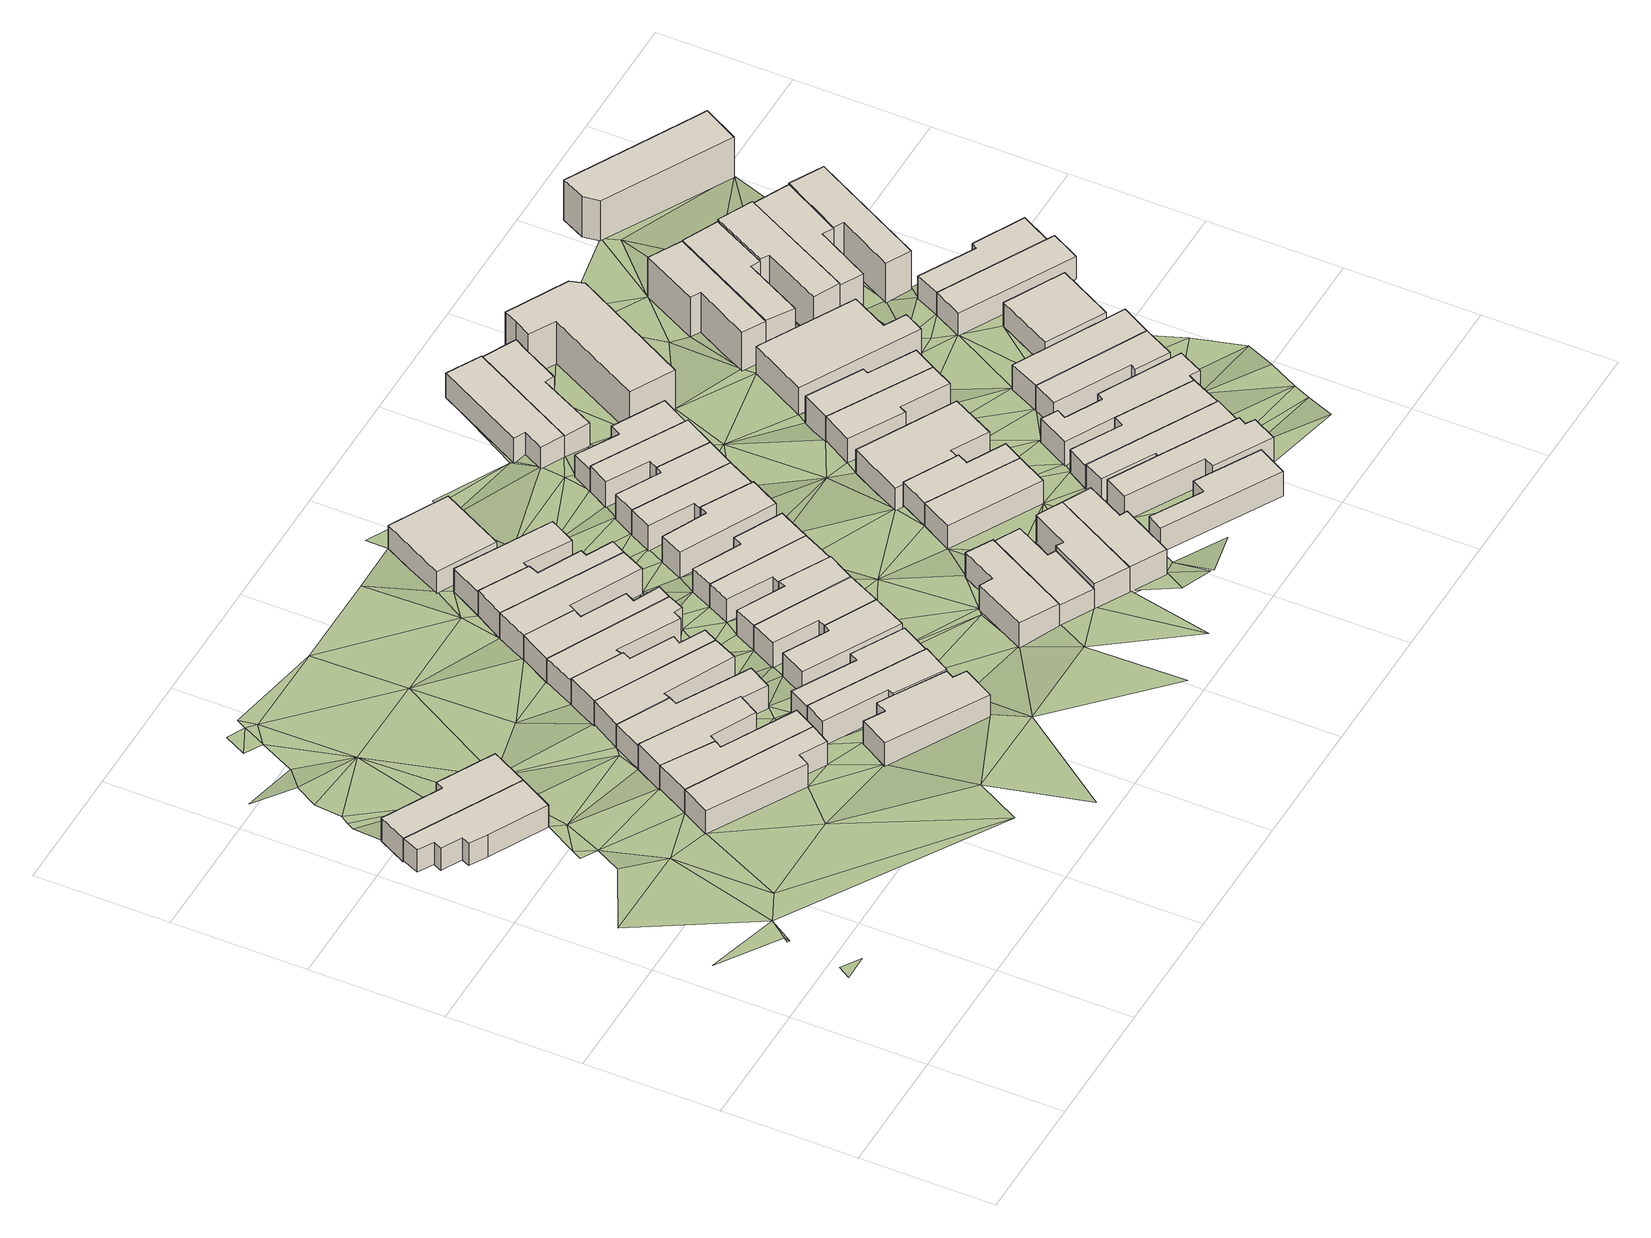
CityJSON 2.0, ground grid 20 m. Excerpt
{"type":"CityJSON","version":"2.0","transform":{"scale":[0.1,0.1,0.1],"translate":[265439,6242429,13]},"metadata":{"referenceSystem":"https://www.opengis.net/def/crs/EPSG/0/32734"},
"CityObjects":{
"building1":{"type":"Building","attributes":{"address":"84 Fenton Road Salt River Cape Town","building":"house","building:levels":"1","footprint":{"type":"Polygon"},"plus_code":"CQXFX8XJ+XQX","ground_height":16.1,"building_height":4.1,"roof_height":20.2},"geometry":[{"type":"Solid","lod":"1","boundaries":[[[[0,1,2,3]],[[1,4,5,2]],[[4,6,7,5]],[[6,8,9,7]],[[8,10,11,9]],[[10,12,13,11]],[[12,14,15,13]],[[14,16,17,15]],[[16,0,3,17]],[[3,2,5,7,9,11,13,15,17]],[[16,14,12,10,8,6,4,1,0]]]]}]},
"building2":{"type":"Building","attributes":{"address":"82 Fenton Road Salt River Cape Town","building":"house","building:levels":"1","footprint":{"type":"Polygon"},"plus_code":"CQXGXQXH+X2R","ground_height":16.1,"building_height":4.1,"roof_height":20.2},"geometry":[{"type":"Solid","lod":"1","boundaries":[[[[18,19,20,2]],[[19,21,22,20]],[[21,23,24,22]],[[23,25,26,24]],[[25,27,5,26]],[[27,18,2,5]],[[2,20,22,24,26,5]],[[27,25,23,21,19,18]]]]}]},
"building3":{"type":"Building","attributes":{"address":"87 Fenton Road Salt River Cape Town","building":"house","building:levels":"1","footprint":{"type":"Polygon"},"plus_code":"CRXJXMXW+XHW","ground_height":16.64,"building_height":4.1,"roof_height":20.74},"geometry":[{"type":"Solid","lod":"1","boundaries":[[[[28,29,30,31]],[[29,32,33,30]],[[32,34,35,33]],[[34,36,37,35]],[[36,38,39,37]],[[38,28,31,39]],[[31,30,33,35,37,39]],[[38,36,34,32,29,28]]]]}]},
"building4":{"type":"Building","attributes":{"address":"85 Fenton Road Salt River Cape Town","building":"house","building:levels":"1","footprint":{"type":"Polygon"},"plus_code":"CRXQXGXM+XCW","ground_height":16.64,"building_height":4.1,"roof_height":20.74},"geometry":[{"type":"Solid","lod":"1","boundaries":[[[[29,28,31,30]],[[28,40,41,31]],[[40,42,43,41]],[[42,44,45,43]],[[44,46,47,45]],[[46,29,30,47]],[[30,31,41,43,45,47]],[[46,44,42,40,28,29]]]]}]},
"building5":{"type":"Building","attributes":{"address":"83 Fenton Road Salt River Cape Town","building":"house","building:levels":"1","footprint":{"type":"Polygon"},"plus_code":"CRXQXMXQ+XQX","ground_height":16.64,"building_height":4.1,"roof_height":20.74},"geometry":[{"type":"Solid","lod":"1","boundaries":[[[[48,49,45,47]],[[49,50,51,45]],[[50,52,53,51]],[[52,54,55,56,53]],[[54,57,58,59,56,55]],[[57,48,47,59,58]],[[47,45,51,53,56,59]],[[57,54,52,50,49,48]]]]}]},
"building6":{"type":"Building","attributes":{"address":"81 Fenton Road Salt River Cape Town","building":"house","building:levels":"1","footprint":{"type":"Polygon"},"plus_code":"CVX2XHX9+XVW","ground_height":16.22,"building_height":4.1,"roof_height":20.32},"geometry":[{"type":"Solid","lod":"1","boundaries":[[[[57,54,55,58]],[[54,60,61,55]],[[60,62,63,61]],[[62,64,65,63]],[[64,66,67,65]],[[66,68,69,67]],[[68,57,58,69]],[[58,55,61,63,65,67,69]],[[68,66,64,62,60,54,57]]]]}]},
"building7":{"type":"Building","attributes":{"address":"79 Fenton Road Salt River Cape Town","building":"house","building:levels":"1","footprint":{"type":"Polygon"},"plus_code":"CVX3X3X8+XQX","ground_height":16.22,"building_height":4.1,"roof_height":20.32},"geometry":[{"type":"Solid","lod":"1","boundaries":[[[[68,66,67,69]],[[66,70,71,67]],[[70,72,73,71]],[[72,74,75,73]],[[74,76,77,75]],[[76,68,69,77]],[[69,67,71,73,75,77]],[[76,74,72,70,66,68]]]]}]},
"building8":{"type":"Building","attributes":{"address":"Goldsmith Road Salt River Cape Town","building":"house","building:levels":"1","footprint":{"type":"Polygon"},"plus_code":"CVXMXXXJ+X5V","ground_height":16.26,"building_height":4.1,"roof_height":20.36},"geometry":[{"type":"Solid","lod":"1","boundaries":[[[[78,79,80,81]],[[79,82,83,80]],[[82,84,85,83]],[[84,86,87,85]],[[86,88,89,87]],[[88,90,91,89]],[[90,92,93,91]],[[92,94,95,93]],[[94,78,81,95]],[[81,80,83,85,87,89,91,93,95]],[[94,92,90,88,86,84,82,79,78]]]]}]},
"building9":{"type":"Building","attributes":{"address":"77 Fenton Road Salt River Cape Town","building":"house","building:levels":"1","footprint":{"type":"Polygon"},"plus_code":"CVX5XCX9+XHW","ground_height":16.22,"building_height":4.1,"roof_height":20.32},"geometry":[{"type":"Solid","lod":"1","boundaries":[[[[96,97,75,77]],[[97,98,99,75]],[[98,100,101,99]],[[100,102,103,101]],[[102,104,105,103]],[[104,106,107,108,105]],[[106,109,110,111,108,107]],[[109,96,77,111,110]],[[77,75,99,101,103,105,108,111]],[[109,106,104,102,100,98,97,96]]]]}]},
"building10":{"type":"Building","attributes":{"address":"Goldsmith Road Salt River Cape Town","building":"house","building:levels":"1","footprint":{"type":"Polygon"},"plus_code":"CVXMX2XR+XMV","ground_height":16.59,"building_height":4.1,"roof_height":20.69},"geometry":[{"type":"Solid","lod":"1","boundaries":[[[[78,112,113,114,115,81]],[[112,116,117,118,114,113]],[[116,119,120,121,118,117]],[[119,122,123,121,120]],[[122,79,124,123]],[[79,78,81,115,124]],[[115,114,118,121,123,124]],[[79,122,119,116,112,78]]]]}]},
"building11":{"type":"Building","attributes":{"address":"Goldsmith Road Salt River Cape Town","building":"house","building:levels":"1","footprint":{"type":"Polygon"},"plus_code":"CVXVXHX6+X6V","ground_height":16.26,"building_height":4.1,"roof_height":20.36},"geometry":[{"type":"Solid","lod":"1","boundaries":[[[[116,112,113,117]],[[112,125,126,113]],[[125,127,128,126]],[[127,129,130,128]],[[129,131,132,130]],[[131,116,117,132]],[[117,113,126,128,130,132]],[[131,129,127,125,112,116]]]]}]},
"building12":{"type":"Building","attributes":{"address":"75 Fenton Road Salt River Cape Town","building":"house","building:levels":"1","footprint":{"type":"Polygon"},"plus_code":"CVX8X4X2+X4X","ground_height":15.8,"building_height":4.1,"roof_height":19.9},"geometry":[{"type":"Solid","lod":"1","boundaries":[[[[133,109,110,134]],[[109,106,107,110]],[[106,135,136,107]],[[135,137,138,136]],[[137,139,140,138]],[[139,141,142,140]],[[141,143,144,142]],[[143,133,134,144]],[[134,110,107,136,138,140,142,144]],[[143,141,139,137,135,106,109,133]]]]}]},
"building13":{"type":"Building","attributes":{"address":"73 Fenton Road Salt River Cape Town","building":"house","building:levels":"1","footprint":{"type":"Polygon"},"plus_code":"CVXCX5XG+XMX","ground_height":15.8,"building_height":4.1,"roof_height":19.9},"geometry":[{"type":"Solid","lod":"1","boundaries":[[[[145,146,144,134]],[[146,147,148,144]],[[147,149,150,148]],[[149,151,152,150]],[[151,153,154,152]],[[153,155,156,154]],[[155,157,158,156]],[[157,145,134,158]],[[134,144,148,150,152,154,156,158]],[[157,155,153,151,149,147,146,145]]]]}]},
"building14":{"type":"Building","attributes":{"address":"80 Goldsmith Road Salt River Cape Town","building":"house","building:levels":"1","footprint":{"type":"Polygon"},"plus_code":"C2X2X9XW+X2W","ground_height":16.26,"building_height":4.1,"roof_height":20.36},"geometry":[{"type":"Solid","lod":"1","boundaries":[[[[159,160,161,162]],[[160,163,164,161]],[[163,165,166,164]],[[165,167,168,166]],[[167,169,170,168]],[[169,159,162,170]],[[162,161,164,166,168,170]],[[169,167,165,163,160,159]]]]}]},
"building15":{"type":"Building","attributes":{"address":"71 Fenton Road Salt River Cape Town","building":"house","building:levels":"1","footprint":{"type":"Polygon"},"plus_code":"CVXHX3X6+X7R","ground_height":15.8,"building_height":4.1,"roof_height":19.9},"geometry":[{"type":"Solid","lod":"1","boundaries":[[[[171,172,156,158]],[[172,173,174,156]],[[173,175,176,174]],[[175,177,178,176]],[[177,179,180,178]],[[179,171,158,180]],[[158,156,174,176,178,180]],[[179,177,175,173,172,171]]]]}]},
"building16":{"type":"Building","attributes":{"address":"78 Goldsmith Road Salt River Cape Town","building":"house","building:levels":"1","footprint":{"type":"Polygon"},"plus_code":"C2X5X6XJ+XMV","ground_height":16.26,"building_height":4.1,"roof_height":20.36},"geometry":[{"type":"Solid","lod":"1","boundaries":[[[[181,182,183,162]],[[182,184,185,183]],[[184,186,187,185]],[[186,188,189,187]],[[188,190,161,189]],[[190,181,162,161]],[[162,183,185,187,189,161]],[[190,188,186,184,182,181]]]]}]},
"building17":{"type":"Building","attributes":{"address":"69 Fenton Road Salt River Cape Town","building":"house","building:levels":"1","footprint":{"type":"Polygon"},"plus_code":"CVXMXHX4+X2X","ground_height":15.8,"building_height":4.1,"roof_height":19.9},"geometry":[{"type":"Solid","lod":"1","boundaries":[[[[179,177,178,180]],[[177,191,192,178]],[[191,193,194,192]],[[193,195,196,194]],[[195,197,198,196]],[[197,199,200,201,198]],[[199,202,203,204,201,200]],[[202,179,180,204,203]],[[180,178,192,194,196,198,201,204]],[[202,199,197,195,193,191,177,179]]]]}]},
"building18":{"type":"Building","attributes":{"address":"76 Goldsmith Road Salt River Cape Town","building":"house","building:levels":"1","footprint":{"type":"Polygon"},"plus_code":"C2X7XHXM+X8R","ground_height":16.26,"building_height":4.1,"roof_height":20.36},"geometry":[{"type":"Solid","lod":"1","boundaries":[[[[182,205,206,183]],[[205,207,208,209,206]],[[207,210,211,212,209,208]],[[210,213,214,212,211]],[[213,184,185,214]],[[184,182,183,185]],[[183,206,209,212,214,185]],[[184,213,210,207,205,182]]]]}]},
"building19":{"type":"Building","attributes":{"address":"67 Fenton Road Salt River Cape Town","building":"house","building:levels":"1","footprint":{"type":"Polygon"},"plus_code":"CVXQXVX6+X4W","ground_height":15.36,"building_height":4.1,"roof_height":19.46},"geometry":[{"type":"Solid","lod":"1","boundaries":[[[[202,199,200,203]],[[199,215,216,200]],[[215,217,218,216]],[[217,219,220,218]],[[219,221,222,220]],[[221,202,203,222]],[[203,200,216,218,220,222]],[[221,219,217,215,199,202]]]]}]},
"building20":{"type":"Building","attributes":{"address":"74 Goldsmith Road Salt River Cape Town","building":"house","building:levels":"1","footprint":{"type":"Polygon"},"plus_code":"C2X9XQX9+XMW","ground_height":16.01,"building_height":4.1,"roof_height":20.11},"geometry":[{"type":"Solid","lod":"1","boundaries":[[[[205,223,224,225]],[[223,226,227,224]],[[226,228,229,227]],[[228,230,231,229]],[[230,207,208,231]],[[207,205,225,208]],[[225,224,227,229,231,208]],[[207,230,228,226,223,205]]]]}]},
"building21":{"type":"Building","attributes":{"address":"65 Fenton Road Salt River Cape Town","building":"house","building:levels":"1","footprint":{"type":"Polygon"},"plus_code":"CVXRX4XF+XFV","ground_height":14.76,"building_height":4.1,"roof_height":18.86},"geometry":[{"type":"Solid","lod":"1","boundaries":[[[[232,233,234,235]],[[233,236,237,234]],[[236,238,239,237]],[[238,232,235,239]],[[235,234,237,239]],[[238,236,233,232]]]]}]},
"building22":{"type":"Building","attributes":{"address":"29 Dryden Street Salt River Cape Town","building":"house","building:levels":"1","footprint":{"type":"Polygon"},"plus_code":"C2XWXGX8+XXX","ground_height":16.26,"building_height":4.1,"roof_height":20.36},"geometry":[{"type":"Solid","lod":"1","boundaries":[[[[240,241,242,243,244,245]],[[241,246,247,243,242]],[[246,248,249,247]],[[248,250,251,249]],[[250,252,253,251]],[[252,240,245,244,253]],[[244,243,247,249,251,253]],[[252,250,248,246,241,240]]]]}]},
"building23":{"type":"Building","attributes":{"address":"72 Goldsmith Road Salt River Cape Town","building":"house","building:levels":"1","footprint":{"type":"Polygon"},"plus_code":"C2XGX9XH+XWW","ground_height":16.01,"building_height":4.1,"roof_height":20.11},"geometry":[{"type":"Solid","lod":"1","boundaries":[[[[223,254,255,224]],[[254,256,257,255]],[[256,258,259,257]],[[258,260,261,259]],[[260,226,227,261]],[[226,223,224,227]],[[224,255,257,259,261,227]],[[226,260,258,256,254,223]]]]}]},
"building24":{"type":"Building","attributes":{"address":"31 Dryden Street Salt River Cape Town","building":"house","building:levels":"1","footprint":{"type":"Polygon"},"plus_code":"C3X6XCXQ+X5V","ground_height":16.03,"building_height":4.1,"roof_height":20.13},"geometry":[{"type":"Solid","lod":"1","boundaries":[[[[240,262,263,245]],[[262,264,265,263]],[[264,266,267,265]],[[266,268,269,267]],[[268,241,242,269]],[[241,240,245,242]],[[245,263,265,267,269,242]],[[241,268,266,264,262,240]]]]}]},
"building25":{"type":"Building","attributes":{"address":"70 Goldsmith Road Salt River Cape Town","building":"house","building:levels":"1","footprint":{"type":"Polygon"},"plus_code":"C2XMXVX6+XJR","ground_height":16.01,"building_height":4.1,"roof_height":20.11},"geometry":[{"type":"Solid","lod":"1","boundaries":[[[[270,271,272,273,274,275]],[[271,276,277,273,272]],[[276,278,279,277]],[[278,280,281,279]],[[280,282,283,281]],[[282,270,275,274,283]],[[274,273,277,279,281,283]],[[282,280,278,276,271,270]]]]}]},
"building26":{"type":"Building","attributes":{"address":"33 Dryden Street Salt River Cape Town","building":"house","building:levels":"1","footprint":{"type":"Polygon"},"plus_code":"C3XCXPX8+XHR","ground_height":16.9,"building_height":4.1,"roof_height":21},"geometry":[{"type":"Solid","lod":"1","boundaries":[[[[262,284,285,286,287,263]],[[284,288,289,286,285]],[[288,290,291,289]],[[290,292,293,291]],[[292,264,294,293]],[[264,262,263,287,294]],[[287,286,289,291,293,294]],[[264,292,290,288,284,262]]]]}]},
"building27":{"type":"Building","attributes":{"address":"68 Goldsmith Road Salt River Cape Town","building":"house","building:levels":"1","footprint":{"type":"Polygon"},"plus_code":"C2XQXVX3+XHW","ground_height":15.64,"building_height":4.1,"roof_height":19.74},"geometry":[{"type":"Solid","lod":"1","boundaries":[[[[295,296,297,275]],[[296,298,299,297]],[[298,300,301,299]],[[300,302,303,301]],[[302,304,272,303]],[[304,295,275,272]],[[275,297,299,301,303,272]],[[304,302,300,298,296,295]]]]}]},
"building28":{"type":"Building","attributes":{"address":"35 Dryden Street Salt River Cape Town","building":"house","building:levels":"1","footprint":{"type":"Polygon"},"plus_code":"C3XPX9X9+XFR","ground_height":16.9,"building_height":4.1,"roof_height":21},"geometry":[{"type":"Solid","lod":"1","boundaries":[[[[284,305,306,286]],[[305,307,308,306]],[[307,309,310,308]],[[309,311,312,310]],[[311,288,289,312]],[[288,284,286,289]],[[286,306,308,310,312,289]],[[288,311,309,307,305,284]]]]}]},
"building29":{"type":"Building","attributes":{"address":"66 Goldsmith Road Salt River Cape Town","building":"house","building:levels":"1","footprint":{"type":"Polygon"},"plus_code":"C2XWXMXW+XMX","ground_height":15.64,"building_height":4.1,"roof_height":19.74},"geometry":[{"type":"Solid","lod":"1","boundaries":[[[[296,313,314,297]],[[313,315,316,314]],[[315,317,318,316]],[[317,319,320,318]],[[319,298,299,320]],[[298,296,297,299]],[[297,314,316,318,320,299]],[[298,319,317,315,313,296]]]]}]},
"building30":{"type":"Building","attributes":{"address":"73 Goldsmith Road Salt River Cape Town","building":"house","building:levels":"1","footprint":{"type":"Polygon"},"plus_code":"C3XMXPXJ+XCV","ground_height":16.03,"building_height":4.1,"roof_height":20.13},"geometry":[{"type":"Solid","lod":"1","boundaries":[[[[321,322,323,324]],[[322,325,326,323]],[[325,327,328,326]],[[327,321,324,328]],[[324,323,326,328]],[[327,325,322,321]]]]}]},
"building31":{"type":"Building","attributes":{"address":"64 Goldsmith Road Salt River Cape Town","building":"house","building:levels":"1","footprint":{"type":"Polygon"},"plus_code":"C3X2XHX7+X3V","ground_height":15.64,"building_height":4.1,"roof_height":19.74},"geometry":[{"type":"Solid","lod":"1","boundaries":[[[[313,329,330,314]],[[329,331,332,333,330]],[[331,334,335,336,333,332]],[[334,337,338,336,335]],[[337,315,316,338]],[[315,313,314,316]],[[314,330,333,336,338,316]],[[315,337,334,331,329,313]]]]}]},
"building32":{"type":"Building","attributes":{"address":"71 Goldsmith Road Salt River Cape Town","building":"house","building:levels":"1","footprint":{"type":"Polygon"},"plus_code":"C3XVX3X3+XQR","ground_height":16.03,"building_height":4.1,"roof_height":20.13},"geometry":[{"type":"Solid","lod":"1","boundaries":[[[[339,321,340,324,341,342]],[[321,327,328,324,340]],[[327,343,344,328]],[[343,345,346,344]],[[345,347,348,346]],[[347,339,342,341,348]],[[341,324,328,344,346,348]],[[347,345,343,327,321,339]]]]}]},
"building33":{"type":"Building","attributes":{"address":"62 Goldsmith Road Salt River Cape Town","building":"house","building:levels":"1","footprint":{"type":"Polygon"},"plus_code":"C3X5XQXW+XXV","ground_height":14.9,"building_height":4.1,"roof_height":19},"geometry":[{"type":"Solid","lod":"1","boundaries":[[[[349,350,351,352]],[[350,353,354,351]],[[353,355,356,354]],[[355,357,358,356]],[[357,359,332,358]],[[359,349,352,332]],[[352,351,354,356,358,332]],[[359,357,355,353,350,349]]]]}]},
"building34":{"type":"Building","attributes":{"address":"Kingsley Road Salt River Cape Town","building":"house","building:levels":"1","footprint":{"type":"Polygon"},"plus_code":"C4XCXCXV+X9V","ground_height":16.72,"building_height":4.1,"roof_height":20.82},"geometry":[{"type":"Solid","lod":"1","boundaries":[[[[360,361,362,363]],[[361,364,365,362]],[[364,366,367,365]],[[366,368,369,367]],[[368,370,371,369]],[[370,360,363,371]],[[363,362,365,367,369,371]],[[370,368,366,364,361,360]]]]}]},
"building35":{"type":"Building","attributes":{"address":"50 Fenton Road Salt River Cape Town","building":"house","building:levels":"1","footprint":{"type":"Polygon"},"plus_code":"C3X4XJXF+X4X","ground_height":14.76,"building_height":4.1,"roof_height":18.86},"geometry":[{"type":"Solid","lod":"1","boundaries":[[[[372,373,374,375,376,377]],[[373,378,379,375,374]],[[378,380,381,379]],[[380,382,383,381]],[[382,384,385,383]],[[384,372,377,376,385]],[[376,375,379,381,383,385]],[[384,382,380,378,373,372]]]]}]},
"building36":{"type":"Building","attributes":{"address":"67 Goldsmith Road Salt River Cape Town","building":"house","building:levels":"1","footprint":{"type":"Polygon"},"plus_code":"C3XRXCXM+XCR","ground_height":15.48,"building_height":4.1,"roof_height":19.58},"geometry":[{"type":"Solid","lod":"1","boundaries":[[[[386,387,388,342]],[[387,389,390,388]],[[389,391,392,390]],[[391,393,394,392]],[[393,395,396,394]],[[395,397,398,396]],[[397,386,342,398]],[[342,388,390,392,394,396,398]],[[397,395,393,391,389,387,386]]]]}]},
"building37":{"type":"Building","attributes":{"address":"82 Kingsley Road Salt River Cape Town","building":"house","building:levels":"1","footprint":{"type":"Polygon"},"plus_code":"C4XGXMXF+XXV","ground_height":16.72,"building_height":4.1,"roof_height":20.82},"geometry":[{"type":"Solid","lod":"1","boundaries":[[[[399,400,401,402,403,404]],[[400,405,406,402,401]],[[405,407,408,406]],[[407,409,410,408]],[[409,411,412,410]],[[411,413,414,412]],[[413,415,416,414]],[[415,417,418,416]],[[417,399,404,403,418]],[[403,402,406,408,410,412,414,416,418]],[[417,415,413,411,409,407,405,400,399]]]]}]},
"building38":{"type":"Building","attributes":{"address":"52 Fenton Road Salt River Cape Town","building":"house","building:levels":"1","footprint":{"type":"Polygon"},"plus_code":"C3XCX2X2+X5V","ground_height":14.62,"building_height":4.1,"roof_height":18.72},"geometry":[{"type":"Solid","lod":"1","boundaries":[[[[419,372,377,420]],[[372,384,421,377]],[[384,422,423,421]],[[422,424,425,423]],[[424,426,427,425]],[[426,428,429,427]],[[428,419,420,429]],[[420,377,421,423,425,427,429]],[[428,426,424,422,384,372,419]]]]}]},
"building39":{"type":"Building","attributes":{"address":"80 Kingsley Road Salt River Cape Town","building":"house","building:levels":"1","footprint":{"type":"Polygon"},"plus_code":"C4XGX4XJ+X8W","ground_height":16,"building_height":4.1,"roof_height":20.1},"geometry":[{"type":"Solid","lod":"1","boundaries":[[[[430,431,432,433,434,435]],[[431,436,437,433,432]],[[436,438,439,437]],[[438,400,401,439]],[[400,399,404,401]],[[399,430,435,434,404]],[[434,433,437,439,401,404]],[[399,400,438,436,431,430]]]]}]},
"building40":{"type":"Building","attributes":{"address":"Goldsmith Road Salt River Cape Town","building":"house","building:levels":"1","footprint":{"type":"Polygon"},"plus_code":"C4X5X9XV+XHV","ground_height":15.57,"building_height":4.1,"roof_height":19.67},"geometry":[{"type":"Solid","lod":"1","boundaries":[[[[440,441,442,443]],[[441,444,445,442]],[[444,446,447,445]],[[446,448,449,447]],[[448,450,451,449]],[[450,440,443,451]],[[443,442,445,447,449,451]],[[450,448,446,444,441,440]]]]}]},
"building41":{"type":"Building","attributes":{"address":"78 Kingsley Road Salt River Cape Town","building":"house","building:levels":"1","footprint":{"type":"Polygon"},"plus_code":"C4XQXCXH+XPX","ground_height":15.83,"building_height":4.1,"roof_height":19.93},"geometry":[{"type":"Solid","lod":"1","boundaries":[[[[452,453,454,455]],[[453,456,457,454]],[[456,458,459,457]],[[458,460,432,459]],[[460,461,435,432]],[[461,452,455,435]],[[455,454,457,459,432,435]],[[461,460,458,456,453,452]]]]}]},
"building42":{"type":"Building","attributes":{"address":"Goldsmith Road Salt River Cape Town","building":"house","building:levels":"1","footprint":{"type":"Polygon"},"plus_code":"C4X8XXX5+X9R","ground_height":15.57,"building_height":4.1,"roof_height":19.67},"geometry":[{"type":"Solid","lod":"1","boundaries":[[[[462,463,451,443]],[[463,464,465,451]],[[464,466,467,465]],[[466,468,469,467]],[[468,470,471,469]],[[470,462,443,471]],[[443,451,465,467,469,471]],[[470,468,466,464,463,462]]]]}]},
"building43":{"type":"Building","attributes":{"address":"58 Goldsmith Road Salt River 7925 Salt River, Cape Town","building":"commercial","building:levels":"2","footprint":{"type":"Polygon"},"plus_code":"C3XRX9XP+X8W","ground_height":14.9,"building_height":6.9,"roof_height":21.8},"geometry":[{"type":"Solid","lod":"1","boundaries":[[[[472,473,429,474,475,420]],[[473,476,477,474,429]],[[476,478,479,477]],[[478,480,481,479]],[[480,482,483,481]],[[482,484,485,483]],[[484,486,487,485]],[[486,472,420,475,487]],[[475,474,477,479,481,483,485,487]],[[486,484,482,480,478,476,473,472]]]]}]},
"building44":{"type":"Building","attributes":{"address":"76 Kingsley Road Salt River Cape Town","building":"house","building:levels":"1","footprint":{"type":"Polygon"},"plus_code":"C4XRXMXJ+XQV","ground_height":15.83,"building_height":4.1,"roof_height":19.93},"geometry":[{"type":"Solid","lod":"1","boundaries":[[[[488,489,455,454]],[[489,490,491,455]],[[490,492,493,491]],[[492,494,495,493]],[[494,496,497,495]],[[496,498,499,497]],[[498,500,501,499]],[[500,502,503,501]],[[502,504,505,503]],[[504,506,507,505]],[[506,488,454,507]],[[454,455,491,493,495,497,499,501,503,505,507]],[[506,504,502,500,498,496,494,492,490,489,488]]]]}]},
"building45":{"type":"Building","attributes":{"address":"61 Goldsmith Road Salt River Cape Town","building":"house","building:levels":"1","footprint":{"type":"Polygon"},"plus_code":"C4XHXGX7+X7X","ground_height":15.57,"building_height":4.1,"roof_height":19.67},"geometry":[{"type":"Solid","lod":"1","boundaries":[[[[508,509,510,511]],[[509,512,513,510]],[[512,514,515,513]],[[514,516,517,515]],[[516,518,519,517]],[[518,508,511,519]],[[511,510,513,515,517,519]],[[518,516,514,512,509,508]]]]}]},
"building46":{"type":"Building","attributes":{"address":"74 Kingsley Road Salt River Cape Town","building":"house","building:levels":"1","footprint":{"type":"Polygon"},"plus_code":"C5X3XXXW+X7X","ground_height":15.83,"building_height":4.1,"roof_height":19.93},"geometry":[{"type":"Solid","lod":"1","boundaries":[[[[520,521,522,523]],[[521,524,525,522]],[[524,526,527,525]],[[526,528,529,527]],[[528,530,531,529]],[[530,520,523,531]],[[523,522,525,527,529,531]],[[530,528,526,524,521,520]]]]}]},
"building47":{"type":"Building","attributes":{"address":"72 Kingsley Road Salt River Cape Town","building":"house","building:levels":"1","footprint":{"type":"Polygon"},"plus_code":"C5X6X5XF+XGW","ground_height":15.83,"building_height":4.1,"roof_height":19.93},"geometry":[{"type":"Solid","lod":"1","boundaries":[[[[521,520,523,522]],[[520,532,533,523]],[[532,534,535,533]],[[534,521,522,535]],[[522,523,533,535]],[[534,532,520,521]]]]}]},
"building48":{"type":"Building","attributes":{"address":"60 Pope Street Salt River Cape Town","building":"house","building:levels":"2","footprint":{"type":"Polygon"},"plus_code":"C4XFXRXJ+X8R","ground_height":14.45,"building_height":6.9,"roof_height":21.35},"geometry":[{"type":"Solid","lod":"1","boundaries":[[[[536,537,538,539]],[[537,540,541,538]],[[540,542,543,541]],[[542,544,545,543]],[[544,546,547,545]],[[546,536,539,547]],[[539,538,541,543,545,547]],[[546,544,542,540,537,536]]]]}]},
"building49":{"type":"Building","attributes":{"address":"62 Pope Street Salt River Cape Town","building":"house","building:levels":"2","footprint":{"type":"Polygon"},"plus_code":"C4XVXHXW+XMW","ground_height":14.57,"building_height":6.9,"roof_height":21.47},"geometry":[{"type":"Solid","lod":"1","boundaries":[[[[548,549,550,551]],[[549,552,547,553,550]],[[552,554,555,556,553,547]],[[554,557,558,556,555]],[[557,559,560,558]],[[559,548,551,560]],[[551,550,553,556,558,560]],[[559,557,554,552,549,548]]]]}]},
"building50":{"type":"Building","attributes":{"address":"70 Kingsley Road Salt River Cape Town","building":"house","building:levels":"1","footprint":{"type":"Polygon"},"plus_code":"C5XFXPXR+XJX","ground_height":15.47,"building_height":4.1,"roof_height":19.57},"geometry":[{"type":"Solid","lod":"1","boundaries":[[[[561,562,563,564]],[[562,565,566,563]],[[565,567,568,566]],[[567,561,564,568]],[[564,563,566,568]],[[567,565,562,561]]]]}]},
"building51":{"type":"Building","attributes":{"address":"64 Pope Street Salt River Cape Town","building":"house","building:levels":"2","footprint":{"type":"Polygon"},"plus_code":"C4XXXWX2+XJW","ground_height":14.98,"building_height":6.9,"roof_height":21.88},"geometry":[{"type":"Solid","lod":"1","boundaries":[[[[569,548,551,570,571,572]],[[548,559,560,573,570,551]],[[559,574,575,576,573,560]],[[574,577,578,576,575]],[[577,579,580,578]],[[579,569,572,571,580]],[[571,570,573,576,578,580]],[[579,577,574,559,548,569]]]]}]},
"building52":{"type":"Building","attributes":{"address":"68 Kingsley Road Salt River Cape Town","building":"house","building:levels":"1","footprint":{"type":"Polygon"},"plus_code":"C5XJXCXF+XVR","ground_height":15.15,"building_height":4.1,"roof_height":19.25},"geometry":[{"type":"Solid","lod":"1","boundaries":[[[[581,582,583,584]],[[582,585,586,583]],[[585,587,588,586]],[[587,589,590,588]],[[589,581,584,590]],[[584,583,586,588,590]],[[589,587,585,582,581]]]]}]},
"building53":{"type":"Building","attributes":{"address":"66 Pope Street Salt River Cape Town","building":"house","building:levels":"2","footprint":{"type":"Polygon"},"plus_code":"C5X9XVX3+X3R","ground_height":14.57,"building_height":6.9,"roof_height":21.47},"geometry":[{"type":"Solid","lod":"1","boundaries":[[[[591,592,572,593]],[[592,594,595,572]],[[594,596,597,595]],[[596,598,599,597]],[[598,600,601,599]],[[600,591,593,601]],[[593,572,595,597,599,601]],[[600,598,596,594,592,591]]]]}]},
"building54":{"type":"Building","attributes":{"address":"66 Kingsley Road Salt River Cape Town","building":"house","building:levels":"1","footprint":{"type":"Polygon"},"plus_code":"C5XQXFXH+X2W","ground_height":15.15,"building_height":4.1,"roof_height":19.25},"geometry":[{"type":"Solid","lod":"1","boundaries":[[[[602,603,604,605,606,607]],[[603,608,609,605,604]],[[608,610,611,609]],[[610,582,583,611]],[[582,581,584,583]],[[581,602,607,606,584]],[[606,605,609,611,583,584]],[[581,582,610,608,603,602]]]]}]},
"building55":{"type":"Building","attributes":{"address":"68 Pope Street Salt River Cape Town","building":"house","building:levels":"2","footprint":{"type":"Polygon"},"plus_code":"C5XFXXXP+XRW","ground_height":14.78,"building_height":6.9,"roof_height":21.68},"geometry":[{"type":"Solid","lod":"1","boundaries":[[[[612,591,613,614]],[[591,600,601,615,613]],[[600,616,617,618,615,601]],[[616,619,620,618,617]],[[619,621,622,620]],[[621,612,614,622]],[[614,613,615,618,620,622]],[[621,619,616,600,591,612]]]]}]},
"building56":{"type":"Building","attributes":{"address":"59A Goldsmith Road Salt River Cape Town","building":"retail","building:levels":"2","footprint":{"type":"Polygon"},"plus_code":"C5XGX9XQ+XFV","ground_height":13.82,"building_height":6.9,"roof_height":20.72},"geometry":[{"type":"Solid","lod":"1","boundaries":[[[[623,624,625,626,627,628]],[[624,629,630,626,625]],[[629,631,632,630]],[[631,633,634,632]],[[633,635,636,634]],[[635,637,638,636]],[[637,623,628,627,638]],[[627,626,630,632,634,636,638]],[[637,635,633,631,629,624,623]]]]}]},
"terrain1":{"type":"TINRelief","geometry":[{"type":"CompositeSurface","lod":"1","boundaries":[[[639,640,641]],[[642,643,644]],[[645,646,642]],[[643,642,646]],[[647,643,648]],[[649,647,648]],[[643,650,648]],[[651,649,648]],[[652,651,653]],[[643,654,650]],[[650,655,648]],[[21,656,657]],[[653,651,658]],[[21,659,656]],[[659,21,660]],[[657,23,21]],[[658,661,653]],[[651,648,29]],[[662,655,650]],[[29,648,655]],[[661,658,663]],[[664,665,660]],[[666,667,668]],[[658,651,46]],[[660,21,664]],[[654,662,650]],[[667,665,664]],[[651,29,46]],[[19,669,21]],[[669,664,21]],[[664,668,667]],[[663,658,670]],[[34,655,662]],[[669,19,664]],[[57,658,46]],[[671,668,664]],[[663,670,19]],[[670,658,57]],[[671,672,673]],[[673,672,674]],[[664,675,671]],[[662,654,676]],[[671,675,672]],[[677,34,662]],[[670,68,19]],[[672,675,678]],[[664,19,679]],[[677,662,676]],[[68,670,57]],[[38,36,34]],[[68,76,19]],[[679,675,664]],[[19,76,680]],[[677,38,34]],[[42,681,44]],[[19,680,679]],[[682,44,681]],[[678,675,683]],[[681,42,40]],[[38,684,28]],[[685,38,677]],[[684,38,685]],[[676,686,687]],[[109,680,76]],[[40,28,684]],[[679,683,675]],[[676,688,677]],[[689,40,684]],[[690,681,40]],[[691,684,685]],[[692,681,690]],[[680,109,693]],[[40,689,694]],[[685,695,691]],[[694,690,40]],[[680,696,679]],[[691,122,684]],[[66,64,72]],[[690,697,692]],[[688,676,687]],[[72,70,66]],[[696,680,693]],[[690,694,697]],[[122,691,698]],[[72,64,699]],[[700,697,694]],[[683,679,701]],[[679,696,179]],[[699,697,165]],[[129,700,694]],[[165,697,700]],[[702,703,704]],[[705,702,704]],[[92,688,687]],[[72,699,706]],[[679,179,701]],[[699,165,706]],[[129,127,700]],[[78,94,92]],[[704,707,705]],[[708,709,704]],[[74,72,184]],[[706,184,72]],[[112,78,92]],[[169,700,127]],[[160,706,165]],[[701,710,683]],[[74,184,709]],[[707,704,709]],[[92,687,711]],[[165,163,160]],[[179,202,701]],[[709,184,213]],[[712,707,709]],[[706,160,713]],[[151,714,715]],[[92,711,112]],[[687,716,717]],[[151,718,714]],[[127,125,169]],[[707,712,719]],[[712,709,228]],[[213,228,709]],[[221,701,202]],[[711,687,717]],[[710,701,720]],[[221,720,701]],[[147,151,149]],[[721,718,151]],[[712,226,722]],[[112,723,125]],[[228,226,712]],[[207,228,213]],[[112,711,723]],[[169,125,723]],[[721,151,147]],[[147,722,260]],[[213,210,207]],[[226,260,722]],[[720,221,724]],[[238,710,720]],[[197,725,199]],[[207,230,228]],[[169,726,159]],[[147,260,721]],[[727,711,717]],[[215,199,217]],[[726,169,723]],[[725,217,199]],[[723,711,726]],[[280,721,260]],[[724,221,219]],[[727,717,728]],[[725,729,730]],[[728,717,731]],[[732,159,733]],[[278,734,721]],[[726,733,159]],[[721,280,278]],[[725,730,217]],[[260,256,280]],[[256,260,258]],[[734,735,730]],[[736,724,219]],[[737,732,733]],[[735,734,278]],[[724,736,236]],[[726,738,739]],[[217,730,740]],[[728,731,741]],[[238,742,743]],[[726,739,733]],[[223,737,733]],[[740,730,735]],[[219,217,744]],[[256,745,280]],[[238,236,742]],[[271,735,278]],[[744,217,740]],[[271,278,276]],[[322,733,739]],[[219,746,736]],[[271,747,735]],[[254,745,256]],[[741,748,749]],[[219,744,750]],[[739,241,322]],[[236,736,751]],[[223,733,752]],[[322,321,733]],[[753,219,750]],[[754,266,264]],[[748,755,749]],[[292,754,264]],[[322,241,268]],[[254,223,752]],[[268,266,754]],[[742,236,756]],[[219,753,746]],[[749,755,757]],[[752,733,321]],[[751,736,746]],[[292,290,754]],[[756,758,742]],[[759,750,744]],[[760,749,757]],[[754,290,268]],[[761,759,744]],[[762,749,760]],[[745,254,763]],[[764,765,757]],[[236,751,756]],[[766,750,759]],[[268,325,322]],[[325,268,290]],[[760,767,762]],[[768,746,753]],[[763,769,745]],[[254,752,763]],[[321,339,752]],[[770,771,762]],[[325,290,288]],[[762,767,770]],[[746,768,772]],[[772,751,746]],[[763,296,769]],[[773,756,751]],[[771,770,311]],[[773,751,774]],[[288,311,325]],[[775,770,767]],[[772,768,776]],[[353,768,777]],[[778,775,767]],[[405,311,770]],[[763,752,395]],[[353,776,768]],[[405,436,311]],[[296,779,313]],[[763,779,296]],[[780,756,773]],[[311,431,325]],[[431,311,436]],[[778,781,775]],[[441,763,395]],[[775,782,770]],[[329,313,779]],[[776,353,783]],[[784,436,405]],[[327,325,785]],[[785,325,431]],[[345,343,347]],[[775,781,782]],[[441,440,763]],[[779,763,440]],[[783,353,350]],[[786,784,405]],[[781,787,782]],[[788,347,789]],[[395,790,441]],[[347,343,789]],[[426,776,783]],[[343,327,791]],[[787,781,361]],[[785,791,327]],[[329,779,792]],[[424,776,426]],[[792,350,329]],[[779,440,470]],[[792,783,350]],[[793,343,791]],[[790,395,794]],[[789,343,793]],[[791,785,795]],[[470,509,779]],[[361,796,787]],[[793,797,789]],[[794,789,797]],[[798,426,783]],[[453,791,795]],[[792,779,508]],[[799,790,794]],[[508,779,509]],[[797,793,800]],[[793,801,802]],[[470,803,509]],[[426,798,428]],[[799,794,804]],[[794,797,800]],[[805,801,806]],[[793,802,800]],[[807,808,809]],[[802,801,805]],[[806,810,805]],[[809,811,807]],[[812,792,508]],[[813,809,796]],[[811,814,807]],[[815,804,794]],[[794,800,815]],[[816,792,812]],[[817,509,803]],[[818,819,803]],[[805,820,802]],[[804,815,821]],[[811,809,822]],[[482,792,816]],[[823,812,508]],[[824,814,811]],[[813,822,809]],[[820,805,825]],[[817,803,819]],[[814,826,452]],[[508,827,823]],[[819,821,817]],[[825,805,494]],[[816,812,540]],[[822,824,811]],[[826,828,452]],[[814,824,826]],[[542,540,812]],[[815,829,821]],[[508,830,827]],[[821,829,817]],[[815,831,829]],[[832,825,494]],[[482,833,484]],[[482,816,537]],[[816,540,537]],[[815,532,831]],[[827,830,834]],[[835,826,824]],[[836,837,817]],[[833,482,537]],[[562,831,838]],[[830,839,837]],[[832,494,520]],[[532,838,831]],[[829,836,817]],[[559,827,834]],[[840,494,826]],[[834,830,841]],[[829,831,562]],[[840,826,835]],[[827,559,557]],[[842,837,836]],[[830,837,843]],[[844,520,494]],[[842,836,829]],[[843,841,830]],[[845,838,532]],[[834,574,559]],[[844,494,840]],[[843,837,846]],[[847,837,842]],[[532,520,844]],[[837,847,846]],[[848,833,537]],[[849,845,532]],[[850,829,562]],[[549,851,537]],[[843,846,852]],[[853,846,847]],[[852,854,843]],[[537,851,848]],[[855,853,847]],[[856,850,562]],[[548,851,549]],[[852,846,857]],[[847,858,855]],[[847,608,858]],[[851,548,859]],[[569,859,548]],[[848,851,859]],[[569,591,860]],[[859,569,860]]]}]}
},
"vertices":[
[158,630,33],[186,681,33],[186,681,72],[158,630,72],[16,770,33],[16,770,72],[5,744,33],[5,744,72],[28,731,33],[28,731,72],[21,718,33],[21,718,72],[52,702,33],[52,702,72],[46,690,33],[46,690,72],[72,675,33],[72,675,72],
[186,681,31],[215,736,31],[215,736,72],[131,780,31],[131,780,72],[125,768,31],[125,768,72],[39,813,31],[39,813,72],[16,770,31],
[442,388,36],[259,483,36],[259,483,77],[442,388,77],[235,440,36],[235,440,77],[375,362,36],[375,362,77],[385,380,36],[385,380,77],[424,359,36],[424,359,77],
[460,421,36],[460,421,77],[353,478,36],[353,478,77],[360,489,36],[360,489,77],[286,533,36],[286,533,77],
[286,533,32],[360,489,32],[366,499,32],[366,499,77],[432,466,32],[432,466,77],[451,498,32],[451,498,73],[451,498,77],[310,576,32],[310,576,73],[310,576,77],
[489,477,32],[489,477,73],[509,512,32],[509,512,73],[405,569,32],[405,569,73],[411,581,32],[411,581,73],[334,620,32],[334,620,73],
[415,591,32],[415,591,73],[519,541,32],[519,541,73],[536,577,32],[536,577,73],[361,666,32],[361,666,73],
[617,282,33],[544,324,33],[544,324,74],[617,282,74],[522,336,33],[522,336,74],[513,319,33],[513,319,74],[483,336,33],[483,336,74],[458,292,33],[458,292,74],[602,211,33],[602,211,74],[629,259,33],[629,259,74],[610,270,33],[610,270,74],
[361,666,27],[536,577,27],[547,598,27],[547,598,73],[510,617,27],[510,617,73],[518,629,27],[518,629,73],[455,661,27],[455,661,73],[461,674,27],[461,674,69],[461,674,73],[386,712,27],[386,712,69],[386,712,73],
[641,323,33],[641,323,74],[641,323,77],[617,282,77],[474,413,33],[474,413,74],[474,413,77],[456,381,33],[456,381,74],[456,381,77],[548,332,33],[548,332,77],[544,324,77],
[666,368,33],[666,368,74],[590,409,33],[590,409,74],[583,396,33],[583,396,74],[492,445,33],[492,445,74],
[410,759,27],[410,759,69],[465,686,27],[465,686,69],[556,638,27],[556,638,69],[563,651,27],[563,651,69],[576,646,27],[576,646,69],[587,670,27],[587,670,69],
[410,759,26],[587,670,26],[598,690,26],[598,690,69],[559,708,26],[559,708,69],[567,723,26],[567,723,69],[501,756,26],[501,756,69],[509,769,26],[509,769,69],[436,806,26],[436,806,69],
[698,425,33],[623,463,33],[623,463,74],[698,425,74],[618,453,33],[618,453,74],[552,488,33],[552,488,74],[531,449,33],[531,449,74],[672,374,33],[672,374,74],
[436,806,24],[509,769,24],[514,778,24],[514,778,69],[619,726,24],[619,726,69],[636,761,24],[636,761,69],[460,853,24],[460,853,69],
[698,425,30],[722,474,30],[722,474,74],[582,545,30],[582,545,74],[563,508,30],[563,508,74],[629,474,30],[629,474,74],[623,463,30],
[648,783,24],[648,783,69],[609,802,24],[609,802,69],[614,812,24],[614,812,69],[551,843,24],[551,843,69],[557,859,24],[557,859,65],[557,859,69],[486,897,24],[486,897,65],[486,897,69],
[745,515,30],[745,515,74],[672,554,30],[672,554,71],[672,554,74],[667,543,30],[667,543,71],[667,543,74],[598,578,30],[598,578,74],
[563,870,24],[563,870,65],[630,833,24],[630,833,65],[651,872,24],[651,872,65],[513,946,24],[513,946,65],
[769,563,30],[769,563,71],[745,515,71],[630,633,30],[630,633,71],[614,600,30],[614,600,71],[679,566,30],[679,566,71],
[503,966,18],[589,922,18],[589,922,59],[503,966,59],[639,1018,18],[639,1018,59],[554,1062,18],[554,1062,59],
[797,209,30],[868,341,30],[868,341,71],[868,341,74],[797,209,74],[797,209,71],[830,362,30],[830,362,74],[802,308,30],[802,308,74],[782,318,30],[782,318,74],[741,239,30],[741,239,74],
[793,610,30],[793,610,71],[723,645,30],[723,645,71],[716,631,30],[716,631,71],[646,666,30],[646,666,71],
[846,183,30],[846,183,71],[889,260,30],[889,260,71],[877,266,30],[877,266,71],[906,321,30],[906,321,71],
[830,670,26],[756,710,26],[756,710,67],[756,710,71],[830,670,71],[830,670,67],[749,698,26],[749,698,71],[683,729,26],[683,729,71],[666,695,26],[666,695,71],[806,625,26],[806,625,71],
[895,156,30],[895,156,71],[895,156,80],[846,183,80],[967,290,30],[967,290,80],[930,309,30],[930,309,80],[899,254,30],[899,254,80],[889,260,80],
[830,670,22],[853,715,22],[853,715,67],[714,789,22],[714,789,67],[697,756,22],[697,756,67],[762,722,22],[762,722,67],[756,710,22],
[947,128,30],[947,128,80],[989,207,30],[989,207,80],[978,212,30],[978,212,80],[1008,269,30],[1008,269,80],
[876,756,22],[876,756,67],[801,797,22],[801,797,67],[796,787,22],[796,787,67],[732,821,22],[732,821,67],
[894,453,30],[868,407,30],[868,407,71],[894,453,71],[1001,335,30],[1001,335,71],[1026,381,30],[1026,381,71],
[901,801,22],[901,801,67],[765,875,22],[765,875,60],[765,875,67],[747,843,22],[747,843,60],[747,843,67],[808,810,22],[808,810,67],
[917,496,30],[894,453,66],[917,496,71],[917,496,66],[1042,410,30],[1042,410,71],[987,439,30],[987,439,71],[995,455,30],[995,455,71],
[901,801,19],[927,848,19],[927,848,60],[901,801,60],[852,888,19],[852,888,60],[843,872,19],[843,872,60],[782,906,19],[782,906,60],[765,875,19],
[1150,61,34],[1174,105,34],[1174,105,78],[1150,61,78],[1081,157,34],[1081,157,78],[1069,136,34],[1069,136,78],[995,178,34],[995,178,78],[981,155,34],[981,155,78],
[897,1099,16],[847,1126,16],[847,1126,57],[847,1126,59],[897,1099,59],[897,1099,57],[775,991,16],[775,991,59],[792,983,16],[792,983,59],[776,952,16],[776,952,59],[810,935,16],[810,935,59],
[917,496,25],[995,455,25],[995,455,66],[1003,470,25],[1003,470,66],[1057,441,25],[1057,441,66],[1091,506,25],[1091,506,66],[949,581,25],[949,581,66],[906,502,25],[906,502,66],
[1216,158,30],[1107,218,30],[1107,218,71],[1107,218,78],[1216,158,78],[1216,158,71],[1033,258,30],[1033,258,78],[1014,224,30],[1014,224,78],[1126,162,30],[1126,162,78],[1118,147,30],[1118,147,78],[1202,101,30],[1202,101,78],[1222,138,30],[1222,138,78],[1209,146,30],[1209,146,78],
[947,1074,16],[947,1074,57],[810,935,57],[848,917,16],[848,917,57],[892,1004,16],[892,1004,57],[906,998,16],[906,998,57],[933,1049,16],[933,1049,57],
[1239,200,30],[1053,299,30],[1053,299,69],[1053,299,71],[1239,200,71],[1239,200,69],[1037,269,30],[1037,269,71],[1113,228,30],[1113,228,71],
[987,644,25],[961,600,25],[961,600,67],[987,644,67],[1041,555,25],[1041,555,67],[1047,566,25],[1047,566,67],[1116,528,25],[1116,528,67],[1134,562,25],[1134,562,67],
[1262,247,28],[1152,307,28],[1152,307,69],[1262,247,69],[1144,292,28],[1144,292,69],[1072,331,28],[1072,331,69],[1053,299,28],[1239,200,28],
[987,644,19],[1134,562,19],[1153,596,19],[1153,596,67],[1086,633,19],[1086,633,67],[1090,641,19],[1090,641,67],[1010,685,19],[1010,685,67],
[947,1074,12],[933,1049,12],[933,1049,88],[947,1074,88],[972,1028,12],[972,1028,88],[894,882,12],[894,882,88],[958,848,12],[958,848,88],[1054,1027,12],[1054,1027,88],[1048,1048,12],[1048,1048,88],[958,1095,12],[958,1095,88],
[1152,307,25],[1262,247,25],[1267,256,25],[1267,256,69],[1282,248,25],[1282,248,69],[1301,285,25],[1301,285,69],[1182,347,25],[1182,347,69],[1176,337,25],[1176,337,69],[1123,365,25],[1123,365,69],[1131,379,25],[1131,379,69],[1107,392,25],[1107,392,69],[1081,344,25],[1081,344,69],
[1066,785,19],[1020,700,19],[1020,700,67],[1066,785,67],[1192,608,19],[1192,608,67],[1208,638,19],[1208,638,67],[1176,655,19],[1176,655,67],[1205,710,19],[1205,710,67],
[1319,344,25],[1160,426,25],[1160,426,69],[1319,344,69],[1141,390,25],[1141,390,69],[1251,333,25],[1251,333,69],[1246,324,25],[1246,324,69],[1295,298,25],[1295,298,69],
[1343,388,25],[1343,388,69],[1182,471,25],[1182,471,69],
[1186,953,14],[1138,979,14],[1138,979,84],[1186,953,84],[1094,895,14],[1094,895,84],[1109,887,14],[1109,887,84],[1065,805,14],[1065,805,84],[1098,787,14],[1098,787,84],
[1239,928,16],[1186,953,16],[1186,953,85],[1239,928,85],[1098,787,16],[1098,787,85],[1136,763,16],[1136,763,84],[1136,763,85],[1182,851,16],[1182,851,85],[1196,844,16],[1196,844,85],
[1373,491,24],[1286,536,24],[1286,536,66],[1373,491,66],[1242,453,24],[1242,453,66],[1329,408,24],[1329,408,66],
[1290,903,16],[1239,928,89],[1290,903,89],[1290,903,85],[1196,844,89],[1207,837,16],[1207,837,85],[1207,837,89],[1163,750,16],[1163,750,89],[1201,731,16],[1201,731,89],
[1423,542,22],[1268,624,22],[1268,624,62],[1423,542,62],[1245,581,22],[1245,581,62],[1411,493,22],[1411,493,62],[1434,536,22],[1434,536,62],
[1344,877,12],[1290,903,12],[1344,877,85],[1201,731,12],[1201,731,85],[1235,714,12],[1235,714,85],[1279,796,12],[1279,796,85],[1295,787,12],[1295,787,85],
[1447,586,22],[1372,625,22],[1372,625,54],[1372,625,62],[1447,586,62],[1447,586,54],[1367,616,22],[1367,616,62],[1285,660,22],[1285,660,62],
[1393,851,12],[1344,877,87],[1393,851,87],[1295,787,87],[1309,780,12],[1309,780,85],[1309,780,87],[1264,696,12],[1264,696,87],[1300,677,12],[1300,677,87],
[1414,1047,6],[1248,1135,6],[1248,1135,49],[1248,1135,77],[1414,1047,77],[1414,1047,49],[1228,1146,6],[1228,1146,77],[1210,1110,6],[1210,1110,77],[1214,1085,6],[1214,1085,77],[1400,985,6],[1400,985,77],[1430,1039,6],[1430,1039,77],
[75,165,47],[63,146,47],[104,147,47],[103,260,37],[125,288,37],[13,318,38],[98,253,37],[101,251,37],[22,460,38],[172,460,37],[123,512,37],[172,310,37],[146,552,34],[122,566,34],[130,580,34],[436,92,43],[235,440,37],[45,857,29],[39,813,33],[172,610,34],[51,868,29],[59,881,29],[158,630,34],[322,310,36],[186,681,34],[172,915,26],[63,922,29],[31,1001,25],[83,957,29],[113,982,26],[172,760,31],[322,610,32],[141,1036,24],[159,1071,24],[114,1051,24],[132,1085,24],[172,1060,24],[472,160,43],[458,292,36],[167,1086,24],[322,915,24],[322,760,27],[432,466,36],[366,499,36],[322,1060,21],[456,381,36],[483,336,36],[506,9,47],[622,160,39],[602,211,39],[474,413,36],[472,460,36],[522,336,36],[451,498,36],[410,759,28],[492,445,36],[513,319,36],[436,806,28],[489,477,36],[544,324,36],[509,512,36],[531,449,36],[472,915,24],[461,674,32],[455,661,32],[518,629,32],[465,686,28],[563,508,33],[556,638,30],[510,617,32],[547,598,30],[472,1060,20],[741,239,33],[576,646,30],[629,474,33],[509,769,28],[501,756,28],[772,10,42],[772,160,39],[514,778,28],[563,651,30],[503,966,24],[619,726,26],[587,670,30],[772,310,33],[589,922,24],[614,812,26],[782,318,33],[797,209,39],[846,183,39],[609,802,26],[648,783,26],[865,26,42],[722,474,33],[772,460,33],[636,761,26],[697,756,26],[622,915,24],[745,515,33],[802,308,33],[830,362,33],[714,789,26],[895,156,39],[656,1042,18],[554,1095,18],[732,821,26],[806,625,30],[772,915,24],[762,722,26],[930,97,39],[947,128,39],[747,843,24],[776,952,24],[906,502,30],[765,875,24],[923,310,30],[972,77,42],[771,994,18],[968,130,39],[661,1051,18],[801,797,26],[981,155,39],[796,787,26],[989,207,39],[923,610,25],[976,74,42],[1044,88,37],[808,810,26],[995,178,39],[782,906,24],[830,670,30],[1014,224,37],[978,212,39],[810,935,24],[775,991,18],[792,983,24],[1073,160,37],[848,917,19],[843,872,24],[1069,136,37],[923,760,22],[847,1126,18],[1081,157,37],[1126,162,37],[894,882,19],[1113,228,37],[1072,331,30],[1107,218,37],[1118,147,37],[1003,470,30],[1057,441,30],[1041,555,26],[1081,344,30],[958,848,19],[1107,392,30],[1091,506,30],[1144,292,30],[1202,101,34],[1073,460,30],[972,1028,16],[1047,566,26],[1160,426,28],[1131,379,30],[1141,390,30],[1090,641,26],[1116,528,30],[1182,347,28],[1123,365,30],[1216,158,34],[1209,146,34],[1222,138,34],[1176,337,28],[1223,160,34],[1065,805,19],[1313,73,38],[1239,200,34],[1182,471,28],[1073,915,14],[1192,608,24],[1086,633,26],[1153,596,24],[1251,333,28],[1134,562,26],[1335,117,32],[1098,787,19],[1346,143,32],[1246,324,28],[1282,248,28],[1136,763,19],[1267,256,28],[1245,581,24],[1205,710,20],[1223,460,28],[1295,298,28],[1073,1060,12],[1163,750,20],[1370,188,32],[1223,610,24],[1208,638,24],[1242,453,28],[1176,655,24],[1395,234,25],[1201,731,20],[1268,624,24],[1235,714,20],[1373,310,25],[1329,408,25],[1264,696,20],[1285,660,24],[1214,1085,10],[1373,460,25],[1411,493,25],[1223,1060,10],[1295,787,20],[1300,677,22],[1279,796,20],[1333,660,22],[1373,491,25],[1309,780,18],[1361,631,22],[1400,985,8],[1373,915,12]
]}
